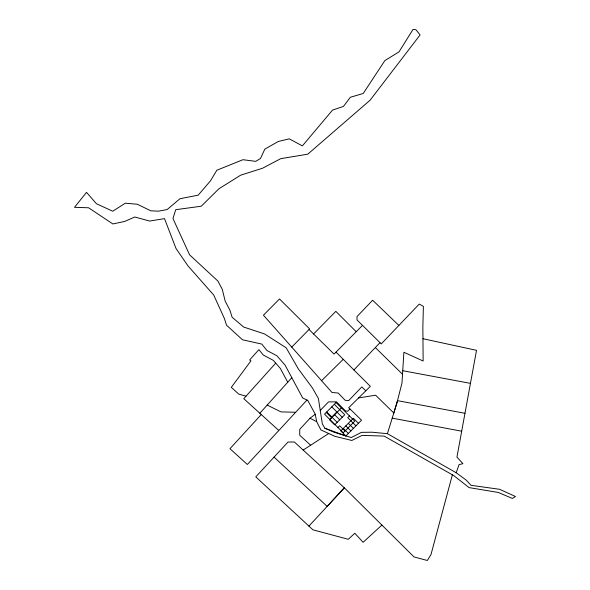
<?xml version="1.0" encoding="UTF-8"?>
<svg xmlns="http://www.w3.org/2000/svg" width="590" height="590" viewBox="0 0 590 590"><rect width="100%" height="100%" fill="white"/><g stroke="black" fill="none" stroke-linecap="round" stroke-linejoin="round"><path stroke-width="0.89" d="M452.375 474.825L431.002 554.526L427.337 560.5L413.981 556.916L344.346 487.805L294.395 442.013L288.016 442.028L255.787 476.882L312.943 529.82L348.24 539.29L354.826 533.257L363.093 542.299L381.907 525.085M387.387 433.68L372.002 432.212L361.419 432.359L351.249 437.551L333.733 432.101L324.847 428.215L322.339 423.922L318.386 398.434L312.435 387.984L298.297 368.839L286.165 347.79L264.549 333.947L243.707 327.052L232.113 317.243L229.93 310.252L225.196 301.166L222.26 289.314L217.902 281.069L189.596 254.836L172.959 218.521L175.732 209.693L201.256 206.22L218.905 188.785L240.668 175.171L262.528 168.239L280.722 158.658L307.781 154.174L370.07 100.226L420.117 34.906L415.854 29.648L412.971 29.5L399.024 51.868L384.864 60.593L363.219 93.486L350.32 97.269L343.461 106.421L332.531 110.094L302.375 145.892L289.292 138.849L278.274 141.489L264.814 149.152L260.507 158.459L255.765 161.365L242.947 159.706L216.855 170.23L210.482 180.828L198.166 195.187L180.002 198.69L167.169 209.539L158.452 211.183L150.723 210.785L137.352 204.251L125.338 203.189L112.749 211.213L96.458 203.756L86.516 192.355L74.517 207.311L88.596 207.783L112.867 223.957L124.689 221.434L134.808 217.002L149.639 221.058L164.507 218.625L176.012 248.501L188.04 265.972L213.735 295.066L224.436 318.615L226.523 325.201L242.497 339.781L261.783 344.081L266.968 350.504L276.902 355.785L285.11 365.188L302.655 397.925L307.766 400.44L315.207 414.099L316.69 421.644L320.886 429.926L334.847 436.305L351.839 440.465L362.142 435.383L384.156 436.084L453.88 475.68L469.094 487.613L498.292 492.444L512.363 498.447L515.483 496.522L499.59 489.294L471.041 485.319L466.203 480.098L456.203 472.745L387.387 433.68L396.841 403.265L401.982 382.991L403.885 352.274L423.148 361.014L422.86 327.052L423.391 306.387L419.232 304.079L381.265 343.918L357.016 319.942L357.002 316.587L372.629 300.221L398.884 325.437M456.203 472.745L459.035 464.669L462.899 463.659L456.94 457.095L476.514 350.327L422.993 338.726M275.722 363.145L243.781 398.678L278.65 430.331M259.836 413.258L291.814 377.696M261.259 414.549L229.967 448.702L247.35 464.485L306.984 400.057M315.237 414.261L310.008 418.244L299.727 429.365L299.742 435.258L310.628 445.236M308.924 526.11L344.346 487.805L327.17 506.382L274.055 457.117M353.904 369.945L379.975 342.702M320.245 410.448L328.49 401.908L336.492 401.856L345.475 410.928L347.694 411.245L349.988 408.981M291.74 347.09L309.632 328.896L279.52 298.968L263.435 315.193L332.037 392.49L338.166 393.021L345.194 400.315L348.764 400.529L361.795 386.944L365.83 390.787M362.496 325.385L334.058 354.096L313.585 333.969L335.828 311.343L356.213 331.728M329.825 419.446L331.55 417.705L326.248 412.44M341.352 407.845L339.626 409.585L334.324 404.312M337.945 427.521L339.678 425.781L344.98 431.047M349.472 415.921L347.746 417.654L355.932 425.825M324.847 428.215L345.843 435.981L361.53 420.198L348.705 407.734L370.328 386.332L336.027 352.105M321.58 380.705L343.247 359.31M303.179 450.059L328.726 433.51M358.632 397.911L375.624 395.212L393.818 413L397.505 400.647L464.972 413.295M295.214 412.255L280.995 411.894L267.181 405.087M402.741 370.719L470.459 383.36M392.217 418.148L461.69 431.209M246.015 396.185L238.714 394.076L231.302 387.357L250.934 360.874L249.651 359.944L258.914 349.641L263.251 355.018L273.281 360.343L280.368 368.462L287.743 382.224M310.008 418.244L316.69 421.644M375.336 347.547L402.52 374.259M309.042 329.493L313.585 333.969M358.455 423.288L353.381 418.244L340.762 430.936L345.843 435.981M331.779 406.871L336.861 411.916L331.816 416.997L326.735 411.945M337.163 412.218L342.237 417.263M348.336 423.318L353.41 428.362M334.641 414.755L339.715 419.8M345.814 425.855L350.888 430.899M332.118 417.292L337.192 422.344M343.292 428.399L348.366 433.444M336.049 402.579L324.522 414.18L343.247 432.787L354.774 421.186L336.049 402.579M339.685 409.681L329.596 419.837L334.67 424.881L344.767 414.726L339.685 409.681"/></g></svg>
